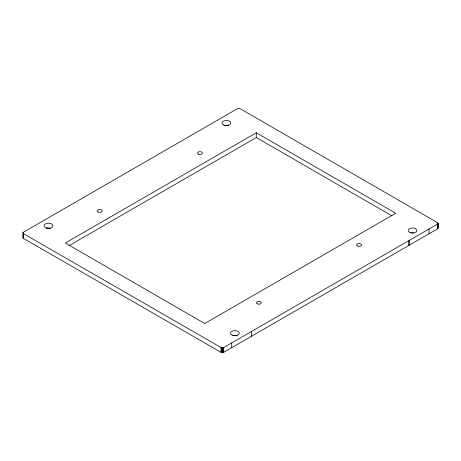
<?xml version="1.0" encoding="UTF-8"?>
<svg xmlns="http://www.w3.org/2000/svg" width="461" height="461" viewBox="0 0 461 461"><rect width="100%" height="100%" fill="white"/><g stroke="black" fill="none" stroke-linecap="round" stroke-linejoin="round"><path stroke-width="0.69" d="M437.95 223.366L437.38 224.167L223.729 347.519L222.381 347.848L221.021 347.548L23.672 233.75L23.05 232.943L23.62 232.125L237.392 108.704L238.775 108.375L240.152 108.704L437.38 222.571C438.693 223.798 438.699 227.717 437.38 228.944L223.729 352.296L222.381 352.625L221.021 352.325L23.672 238.527L23.096 237.951L23.269 237.179M256.293 132.768L65.318 243.022L204.73 323.513L395.705 213.253L256.293 132.768L256.293 137.545L69.052 245.644M256.293 137.545L391.971 215.875M437.806 227.722L437.95 228.143M437.915 223.153L437.915 228.362M437.806 222.945L437.806 228.57M437.627 223.988L437.627 228.765M437.38 224.167L437.38 228.944M429.041 228.979L429.041 233.756M409.408 240.314L409.408 245.091M408.492 240.844L408.492 245.621M251.354 331.568L251.354 336.346M231.722 342.903L231.722 347.68M223.729 347.519L223.729 352.296M223.429 347.657L223.429 352.435M223.101 347.761L223.101 352.538M222.749 347.825L222.749 352.602M222.381 347.848L222.381 352.625M222.018 347.83L222.018 352.607M221.66 347.778L221.66 352.556M221.326 347.68L221.326 352.458M221.021 347.548L221.021 352.325M23.672 233.75L23.672 238.527M23.534 233.664L23.534 238.441M23.407 233.577L23.407 238.354M23.269 232.402L23.304 238.262M23.188 232.5L23.148 238.06M23.079 232.713L23.096 237.951M46.25 228.339A4.391 2.536 0 0 1 50.641 228.339M224.173 125.623A4.391 2.536 0 0 1 228.558 125.623M411.419 232.863A4.391 2.536 0 0 1 413.69 232.863M233.03 335.683A4.391 2.536 0 0 1 237.398 335.908M98.06 211.933A2.438 1.406 0 0 0 102.14 211.299A2.438 1.406 0 0 0 99.15 209.576A2.438 1.406 0 0 0 98.06 211.933M198.501 154.216A2.438 1.406 0 0 0 202.391 153.265A2.438 1.406 0 0 0 199.025 151.796A2.438 1.406 0 0 0 198.501 154.216M357.35 245.944A2.438 1.406 0 0 0 361.43 245.31A2.438 1.406 0 0 0 358.445 243.587A2.438 1.406 0 0 0 357.35 245.944M257.284 303.857A2.438 1.406 0 0 0 261.278 303.061A2.438 1.406 0 0 0 258.091 301.459A2.438 1.406 0 0 0 257.284 303.857M223.262 124.827A4.391 2.536 0 0 0 230.604 123.692A4.391 2.536 0 0 0 225.227 120.592A4.391 2.536 0 0 0 223.262 124.827M46.25 227.953A4.391 2.536 0 0 0 52.836 225.757A4.391 2.536 0 0 0 46.25 223.562A4.391 2.536 0 0 0 46.25 227.953M410.365 232.73A4.391 2.536 0 0 0 416.946 230.535A4.391 2.536 0 0 0 410.365 228.339A4.391 2.536 0 0 0 410.365 232.73M232.356 335.274A4.391 2.536 0 0 0 239.247 333.424A4.391 2.536 0 0 0 233.03 330.906A4.391 2.536 0 0 0 232.356 335.274"/></g></svg>
